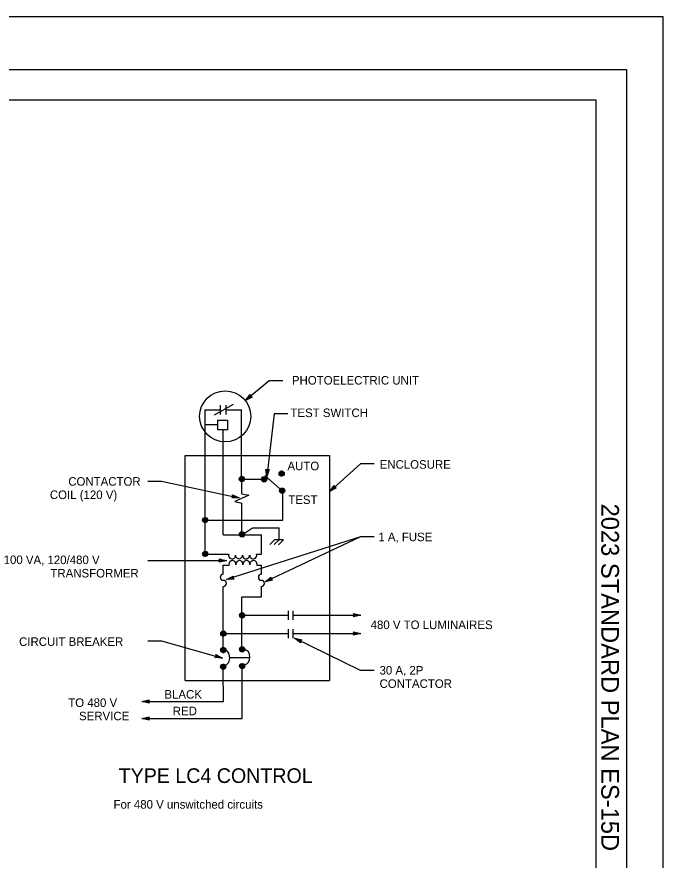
# Model space of a CAD drawing. Extents: x -894 to 866, y -472 to 714.
# Drawn here: x 337 to 866, y 23 to 714 of the extents above; entities that cross this region are included whole.
import ezdxf

# ---------------------------------------------------------------- set-up
doc = ezdxf.new("R2010")
doc.units = 0
for name, color, linetype in [('56 Stage 3 Anno', 7, 'Continuous'), ('57 Undefined', 7, 'Continuous'), ('60 Nongeo Data', 7, 'Continuous'), ('border_PLOTTING-ELEMENTS', 7, 'Continuous'), ('border_rw_22x34_Cut_Lines', 7, 'Continuous'), ('border_SHEET', 7, 'Continuous'), ('border_WITHIN-BORDER-anno', 7, 'Continuous')]:
    doc.layers.add(name, color=color, linetype=linetype)

msp = doc.modelspace()

# ---------------------------------------------------------------- linework, layer by layer
at = {"layer": '56 Stage 3 Anno'}
for p, q in [((523.96, 399.56), (527.85, 404.32)), ((529.5, 402.23), (523.96, 399.56)), ((529.11, 402.37), (525.04, 400.42)), ((525.05, 400.43), (527.89, 403.9)), ((526.13, 401.27), (527.96, 403.51)), ((528.7, 402.51), (526.13, 401.27)), ((527.22, 402.13), (528, 403.09)), ((528.35, 402.67), (527.22, 402.13)), ((527.85, 404.32), (527.85, 404.32)), ((527.85, 404.32), (528.04, 402.78)), ((528.04, 402.78), (529.5, 402.23)), ((529.5, 402.23), (529.5, 402.23)), ((523.96, 399.56), (523.96, 399.56)), ((541.49, 337.13), (540.68, 343.22)), ((540.68, 343.22), (540.68, 343.22)), ((540.68, 343.22), (541.93, 342.31)), ((541.61, 338.52), (541.02, 342.96)), ((541.73, 339.88), (541.35, 342.75)), ((543.34, 342.99), (541.49, 337.13)), ((542.96, 342.81), (541.61, 338.5)), ((541.85, 341.26), (541.68, 342.48)), ((542.59, 342.61), (541.73, 339.88)), ((542.23, 342.46), (541.85, 341.26)), ((541.93, 342.31), (543.34, 342.99)), ((543.34, 342.99), (543.34, 342.99)), ((541.49, 337.13), (541.49, 337.13)), ((593.02, 324.84), (596.52, 329.89)), ((598.33, 327.94), (593.02, 324.84)), ((593.02, 324.84), (593.02, 324.84)), ((597.93, 328.05), (594.03, 325.78)), ((594.04, 325.79), (596.59, 329.47)), ((595.05, 326.72), (596.69, 329.1)), ((597.51, 328.15), (595.05, 326.72)), ((596.06, 327.65), (596.77, 328.67)), ((597.15, 328.29), (596.06, 327.65)), ((596.52, 329.89), (596.52, 329.89)), ((596.52, 329.89), (596.83, 328.37)), ((596.83, 328.37), (598.33, 327.94)), ((598.33, 327.94), (598.33, 327.94)), ((512.84, 319.62), (513.87, 320.78)), ((518.98, 319.83), (512.84, 319.62)), ((512.84, 319.62), (512.84, 319.62)), ((517.61, 320.08), (513.14, 319.93)), ((513.87, 320.78), (513.33, 322.24)), ((513.33, 322.24), (513.33, 322.24)), ((513.33, 322.24), (518.98, 319.83)), ((516.27, 320.34), (513.37, 320.24)), ((513.48, 321.85), (517.63, 320.08)), ((513.64, 321.46), (516.27, 320.34)), ((514.91, 320.59), (513.67, 320.55)), ((513.75, 321.09), (514.91, 320.59)), ((518.98, 319.83), (518.98, 319.83)), ((618.1, 287.74), (540.17, 250.84)), ((503.34, 268.35), (502.57, 269.68)), ((502.57, 269.68), (502.57, 269.68)), ((502.57, 269.68), (508.46, 268.27)), ((502.78, 269.33), (507.1, 268.29)), ((508.46, 268.27), (444.19, 268.27)), ((502.53, 267.06), (503.34, 268.35)), ((508.46, 268.27), (502.53, 267.06)), ((502.53, 267.06), (502.53, 267.06)), ((507.09, 268.29), (502.77, 267.41)), ((505.74, 268.32), (502.95, 267.75)), ((503, 268.97), (505.74, 268.32)), ((503.17, 268.63), (504.38, 268.34)), ((504.38, 268.34), (503.18, 268.1)), ((508.46, 268.27), (508.46, 268.27)), ((508.58, 252.73), (513.99, 255.66)), ((513.99, 255.66), (513.58, 254.16)), ((513.99, 255.66), (513.99, 255.66)), ((514.72, 253.09), (508.58, 252.73)), ((508.58, 252.73), (508.58, 252.73)), ((514.42, 253.37), (509.91, 253.11)), ((509.92, 253.11), (513.86, 255.25)), ((511.24, 253.49), (513.79, 254.86)), ((514.09, 253.65), (511.24, 253.49)), ((512.57, 253.86), (513.66, 254.45)), ((513.83, 253.94), (512.57, 253.86)), ((513.58, 254.16), (514.72, 253.09)), ((514.72, 253.09), (514.72, 253.09)), ((540.17, 250.84), (544.9, 254.77)), ((546.12, 252.4), (540.17, 250.84)), ((540.17, 250.84), (540.17, 250.84)), ((545.76, 252.61), (541.4, 251.47)), ((541.41, 251.48), (544.85, 254.34)), ((542.63, 252.1), (544.85, 253.95)), ((545.39, 252.83), (542.63, 252.1)), ((543.86, 252.73), (544.81, 253.53)), ((545.08, 253.05), (543.86, 252.73)), ((544.9, 254.77), (544.79, 253.22)), ((544.79, 253.22), (546.12, 252.4)), ((544.9, 254.77), (544.9, 254.77)), ((546.12, 252.4), (546.12, 252.4)), ((569.03, 201.09), (564.24, 204.94)), ((564.24, 204.94), (564.24, 204.94)), ((564.24, 204.94), (570.21, 203.49)), ((568.99, 201.51), (565.48, 204.33)), ((565.49, 204.33), (569.84, 203.27)), ((568.94, 201.93), (566.72, 203.72)), ((566.72, 203.72), (569.53, 203.04)), ((568.94, 202.32), (567.96, 203.11)), ((567.96, 203.11), (569.16, 202.82)), ((570.21, 203.49), (568.9, 202.65)), ((568.9, 202.65), (569.03, 201.09)), ((569.03, 201.09), (569.03, 201.09)), ((570.21, 203.49), (570.21, 203.49)), ((499.04, 188.88), (500.19, 189.93)), ((505.17, 188.45), (499.04, 188.88)), ((499.04, 188.88), (499.04, 188.88)), ((503.84, 188.84), (499.37, 189.16)), ((502.52, 189.24), (499.64, 189.44)), ((500.19, 189.93), (499.8, 191.44)), ((499.8, 191.44), (499.8, 191.44)), ((499.8, 191.44), (505.17, 188.45)), ((499.91, 191.04), (503.85, 188.84)), ((501.2, 189.63), (499.96, 189.72)), ((500.03, 190.63), (502.52, 189.24)), ((500.1, 190.25), (501.2, 189.63)), ((505.17, 188.45), (505.17, 188.45))]:
    msp.add_line(p, q, dxfattribs=at)
for points in [[(554.5, 415.53), (543.36, 415.53), (523.96, 399.56)], [(558.75, 388.63), (547.61, 388.63), (541.49, 337.13)], [(629.24, 347.53), (618.1, 347.53), (593.02, 324.84)], [(444.19, 333.39), (455.33, 333.39), (518.98, 319.83)], [(629.24, 287.74), (618.1, 287.74), (508.58, 252.73)], [(444.19, 202.58), (455.33, 202.58), (505.17, 188.45)], [(629.24, 178.31), (618.1, 178.31), (564.24, 204.94)]]:
    msp.add_lwpolyline(points, dxfattribs=at)
at = {"layer": '57 Undefined'}
for p, q in [((551.55, 285.38), (551.55, 295.29)), ((547.88, 285.38), (543.94, 281.45)), ((551.55, 285.38), (547.63, 281.46)), ((555.22, 285.38), (551.13, 281.29))]:
    msp.add_line(p, q, dxfattribs=at)
msp.add_lwpolyline([(555.22, 285.38), (547.88, 285.38)], dxfattribs=at)
at = {"layer": '60 Nongeo Data'}
for p, q in [((498.74, 387.68), (514.14, 396.41)), ((503.46, 388.1), (503.46, 395.6)), ((508.16, 388.1), (508.16, 395.6)), ((490.83, 391.75), (503.38, 391.75)), ((490.96, 303.36), (490.88, 391.82)), ((508.12, 391.75), (520.98, 391.75)), ((520.89, 337.57), (520.89, 391.81)), ((490.97, 379.91), (501.33, 379.91)), ((505.79, 289.45), (505.73, 375.6)), ((551.51, 339.36), (553.89, 341.74)), ((551.51, 339.87), (553.86, 337.52)), ((551.55, 340.1), (553.15, 341.7)), ((551.56, 339.11), (553.11, 337.56)), ((551.65, 340.43), (554.43, 337.66)), ((551.66, 338.8), (554.45, 341.59)), ((551.91, 340.89), (554.88, 337.91)), ((551.92, 338.35), (554.9, 341.33)), ((552.25, 341.25), (555.25, 338.25)), ((552.27, 337.99), (555.26, 340.99)), ((552.67, 341.54), (555.53, 338.68)), ((552.7, 337.71), (555.54, 340.56)), ((553.2, 341.72), (555.71, 339.21)), ((553.23, 337.54), (555.71, 340.03)), ((553.88, 341.74), (555.74, 339.88)), ((553.92, 337.52), (555.74, 339.34)), ((518.95, 335.17), (521.06, 337.28)), ((518.95, 335.04), (520.97, 333.03)), ((519.02, 335.68), (521.61, 333.09)), ((519.04, 334.55), (521.68, 337.19)), ((519.18, 336.11), (520.13, 337.06)), ((519.22, 336.19), (522.11, 333.29)), ((519.25, 334.06), (522.17, 336.98)), ((519.3, 333.99), (519.92, 333.37)), ((519.52, 336.6), (522.53, 333.59)), ((519.56, 333.66), (522.57, 336.67)), ((519.9, 336.93), (522.85, 333.97)), ((519.95, 333.35), (522.88, 336.28)), ((520.37, 337.16), (523.08, 334.45)), ((520.44, 333.13), (523.11, 335.8)), ((520.96, 337.28), (523.2, 335.03)), ((521.04, 333.03), (523.21, 335.19)), ((521.09, 322.95), (521.09, 333.02)), ((521.78, 337.16), (523.09, 335.86)), ((521.93, 333.2), (523.03, 334.31)), ((523.17, 334.91), (537.14, 334.91)), ((537.18, 334.95), (539.28, 337.05)), ((537.19, 334.8), (539.19, 332.8)), ((537.25, 335.44), (539.83, 332.86)), ((537.26, 334.33), (539.9, 336.97)), ((537.42, 335.9), (538.34, 336.82)), ((537.45, 335.95), (540.34, 333.06)), ((537.48, 333.83), (540.4, 336.75)), ((537.55, 333.72), (538.12, 333.16)), ((537.74, 336.36), (540.75, 333.35)), ((537.79, 333.44), (540.8, 336.45)), ((538.12, 336.69), (541.08, 333.73)), ((538.18, 333.12), (541.11, 336.05)), ((538.59, 336.93), (541.31, 334.21)), ((538.66, 332.9), (541.34, 335.57)), ((539.18, 337.05), (541.43, 334.79)), ((539.27, 332.8), (541.44, 334.97)), ((553.98, 325.57), (539.95, 338.01)), ((540, 336.94), (541.32, 335.61)), ((540.14, 332.96), (541.27, 334.09)), ((551.86, 325.38), (553.8, 323.44)), ((551.87, 325.26), (554.28, 327.67)), ((551.9, 325.99), (553.56, 327.65)), ((551.91, 326.04), (554.46, 323.49)), ((552.03, 324.71), (554.83, 327.52)), ((552.1, 326.56), (554.98, 323.68)), ((552.29, 324.27), (555.28, 327.25)), ((552.39, 326.98), (555.39, 323.97)), ((552.64, 323.91), (555.64, 326.91)), ((552.76, 327.31), (555.73, 324.35)), ((553.08, 323.64), (555.91, 326.47)), ((553.22, 327.55), (555.97, 324.81)), ((553.62, 323.47), (556.08, 325.93)), ((553.8, 327.69), (556.1, 325.38)), ((554.32, 323.46), (556.09, 325.23)), ((554.59, 327.6), (556.02, 326.17)), ((552.46, 324.07), (552.53, 324)), ((554.56, 301.45), (554.56, 323.18)), ((521.09, 292.06), (521.09, 315.42)), ((488.84, 301.22), (490.69, 299.37)), ((488.85, 301.75), (490.69, 303.59)), ((488.87, 301.07), (491.37, 303.57)), ((488.87, 301.89), (491.38, 299.39)), ((489.05, 300.54), (491.9, 303.39)), ((489.05, 302.42), (491.91, 299.57)), ((489.33, 300.11), (492.33, 303.11)), ((489.33, 302.85), (492.33, 299.85)), ((489.69, 299.76), (492.67, 302.74)), ((489.7, 303.19), (492.67, 300.22)), ((490.14, 299.51), (492.93, 302.29)), ((490.15, 303.44), (492.93, 300.67)), ((490.7, 299.36), (493.08, 301.73)), ((490.71, 303.59), (493.07, 301.23)), ((490.98, 275.93), (490.96, 299.18)), ((491.46, 303.55), (493.03, 301.98)), ((491.46, 299.41), (493.03, 300.98)), ((493.21, 301.45), (554.56, 301.45)), ((519, 289.87), (521.11, 291.97)), ((519.01, 290.01), (521.3, 287.72)), ((519.09, 289.25), (521.73, 291.89)), ((519.14, 290.59), (521.88, 287.85)), ((519.23, 290.81), (520.18, 291.75)), ((519.3, 288.75), (522.22, 291.67)), ((519.38, 291.06), (522.35, 288.09)), ((519.61, 288.35), (522.62, 291.37)), ((519.71, 291.43), (522.72, 288.43)), ((520, 288.04), (522.94, 290.97)), ((520.13, 291.72), (523.01, 288.84)), ((520.49, 287.82), (523.16, 290.49)), ((520.64, 291.92), (523.2, 289.36)), ((521.3, 291.97), (523.25, 290.01)), ((522.5, 291.47), (522.78, 291.19)), ((523.08, 290.72), (529.74, 295.29)), ((529.74, 295.29), (551.55, 295.29)), ((505.79, 289.45), (519.04, 289.45)), ((519.1, 289.22), (520.51, 287.81)), ((521.1, 287.72), (523.26, 289.88)), ((521.98, 287.89), (523.09, 289)), ((523.25, 289.45), (537.09, 289.45)), ((537.09, 273.55), (537.09, 289.45)), ((488.94, 273.86), (491.13, 271.67)), ((488.95, 273.64), (491.24, 275.93)), ((489.03, 274.43), (490.44, 275.84)), ((489.05, 274.46), (491.73, 271.78)), ((489.08, 273.06), (491.82, 275.8)), ((489.1, 273), (490.26, 271.83)), ((489.27, 274.95), (492.21, 272.01)), ((489.32, 272.59), (492.28, 275.56)), ((489.59, 275.33), (492.6, 272.32)), ((489.65, 272.22), (492.66, 275.22)), ((489.99, 275.64), (492.91, 272.72)), ((490.07, 271.92), (492.95, 274.81)), ((490.49, 275.85), (493.12, 273.22)), ((490.58, 271.73), (493.14, 274.3)), ((491.12, 275.93), (493.2, 273.85)), ((491.24, 271.68), (493.19, 273.64)), ((492.06, 275.69), (492.95, 274.8)), ((492.42, 272.15), (492.73, 272.47)), ((493.17, 273.55), (510.21, 273.55)), ((533.11, 273.55), (537.09, 273.55)), ((505.81, 264.55), (510.56, 264.55)), ((505.81, 257.14), (505.81, 264.55)), ((533.35, 264.55), (537.1, 264.55)), ((537.1, 257.17), (537.1, 264.55)), ((505.85, 210.66), (505.82, 247.17)), ((537.12, 238.55), (537.11, 247.09)), ((521.13, 238.55), (537.12, 238.55)), ((521.14, 225.72), (521.13, 238.55)), ((519.13, 223.57), (521.25, 221.45)), ((519.14, 223.45), (521.39, 225.7)), ((519.22, 224.19), (521.87, 221.54)), ((519.25, 224.27), (520.57, 225.59)), ((519.26, 222.86), (521.98, 225.58)), ((519.35, 222.64), (520.33, 221.66)), ((519.44, 224.67), (522.36, 221.75)), ((519.49, 222.39), (522.45, 225.34)), ((519.75, 225.07), (522.76, 222.06)), ((519.82, 222.01), (522.83, 225.02)), ((520.14, 225.38), (523.07, 222.45)), ((520.23, 221.71), (523.12, 224.61)), ((520.63, 225.61), (523.29, 222.94)), ((520.74, 221.51), (523.33, 224.1)), ((521.16, 197.91), (521.14, 221.41)), ((521.24, 225.7), (523.39, 223.55)), ((521.38, 221.45), (523.39, 223.45)), ((522.13, 225.52), (523.21, 224.44)), ((522.43, 221.8), (523.04, 222.4)), ((523.4, 223.55), (559.14, 223.55)), ((559.14, 219.8), (559.14, 227.3)), ((563.14, 219.8), (563.14, 227.3)), ((563.14, 223.55), (618.5, 223.55)), ((613.3, 223.55), (612.5, 224.89)), ((612.5, 224.89), (612.5, 224.89)), ((612.5, 224.89), (618.5, 223.55)), ((618.5, 223.55), (612.5, 222.22)), ((612.5, 222.22), (613.3, 223.55)), ((612.5, 222.22), (612.5, 222.22)), ((612.72, 224.53), (617.12, 223.55)), ((617.11, 223.54), (612.74, 222.58)), ((615.74, 223.55), (612.91, 222.92)), ((612.95, 224.17), (615.74, 223.55)), ((613.13, 223.83), (614.36, 223.55)), ((614.36, 223.55), (613.15, 223.28)), ((618.5, 223.55), (618.5, 223.55)), ((503.75, 208.68), (505.95, 206.49)), ((503.76, 208.53), (505.96, 210.74)), ((503.86, 209.28), (506.55, 206.59)), ((503.87, 207.94), (506.56, 210.63)), ((503.9, 209.38), (505.11, 210.6)), ((503.9, 207.83), (505.1, 206.63)), ((504.09, 207.46), (507.04, 210.4)), ((504.09, 209.76), (507.03, 206.82)), ((504.41, 210.15), (507.42, 207.14)), ((504.41, 207.07), (507.42, 210.08)), ((504.81, 210.45), (507.72, 207.54)), ((504.82, 206.77), (507.73, 209.68)), ((505.31, 210.66), (507.93, 208.04)), ((505.32, 206.56), (507.94, 209.18)), ((505.94, 210.74), (508.01, 208.67)), ((505.95, 206.49), (508.01, 208.55)), ((506.9, 210.49), (507.75, 209.64)), ((506.94, 206.77), (507.73, 207.56)), ((508.01, 208.55), (559.14, 208.55)), ((559.14, 204.8), (559.14, 212.3)), ((563.14, 204.8), (563.14, 212.3)), ((563.14, 208.55), (618.5, 208.55)), ((613.3, 208.55), (612.5, 209.89)), ((612.5, 209.89), (612.5, 209.89)), ((612.5, 209.89), (618.5, 208.55)), ((618.5, 208.55), (612.5, 207.22)), ((612.5, 207.22), (613.3, 208.55)), ((612.5, 207.22), (612.5, 207.22)), ((612.72, 209.53), (617.12, 208.55)), ((617.11, 208.54), (612.74, 207.58)), ((615.74, 208.55), (612.91, 207.92)), ((612.95, 209.17), (615.74, 208.55)), ((613.13, 208.83), (614.36, 208.55)), ((614.36, 208.55), (613.15, 208.28)), ((618.5, 208.55), (618.5, 208.55)), ((505.86, 197.21), (505.85, 206.39)), ((503.74, 194.95), (505.99, 197.2)), ((503.74, 195.11), (505.91, 192.95)), ((503.84, 195.72), (506.51, 193.05)), ((503.86, 195.78), (505.17, 197.09)), ((503.86, 194.37), (506.58, 197.08)), ((503.91, 194.24), (505.03, 193.12)), ((504.06, 196.21), (507, 193.27)), ((504.1, 193.89), (507.05, 196.85)), ((504.38, 196.6), (507.39, 193.59)), ((504.42, 193.51), (507.43, 196.52)), ((504.78, 196.9), (507.7, 193.99)), ((504.83, 193.22), (507.73, 196.11)), ((505.27, 197.12), (507.91, 194.48)), ((505.34, 193.02), (507.93, 195.61)), ((505.89, 197.21), (508, 195.1)), ((505.98, 192.95), (507.99, 194.96)), ((506.82, 196.98), (507.77, 196.04)), ((507.04, 193.3), (507.65, 193.91)), ((519.11, 195.54), (521.39, 197.82)), ((519.11, 195.55), (521.09, 193.57)), ((519.17, 196.2), (521.75, 193.62)), ((519.21, 196.34), (520.59, 197.72)), ((519.24, 194.96), (521.97, 197.69)), ((519.36, 196.71), (522.26, 193.82)), ((519.48, 194.49), (522.44, 197.45)), ((519.51, 194.44), (519.99, 193.97)), ((519.66, 197.12), (522.67, 194.12)), ((519.81, 194.11), (522.81, 197.12)), ((520.04, 197.45), (522.99, 194.5)), ((520.22, 193.82), (523.11, 196.7)), ((520.5, 197.69), (523.23, 194.96)), ((520.73, 193.63), (523.3, 196.19)), ((521.09, 197.82), (523.36, 195.55)), ((521.38, 193.57), (523.36, 195.54)), ((521.89, 197.72), (523.26, 196.35)), ((522.5, 193.98), (522.94, 194.42)), ((527.55, 188.77), (511.4, 188.77)), ((503.68, 181.33), (505.71, 179.31)), ((503.7, 181.22), (506.03, 183.55)), ((503.75, 181.99), (505.26, 183.49)), ((503.75, 181.98), (506.35, 179.38)), ((503.83, 180.65), (506.6, 183.41)), ((503.95, 182.48), (506.85, 179.58)), ((504.01, 180.31), (504.68, 179.63)), ((504.08, 180.19), (507.05, 183.16)), ((504.25, 182.89), (507.26, 179.88)), ((504.42, 179.82), (507.43, 182.83)), ((504.64, 183.21), (507.59, 180.26)), ((504.84, 179.54), (507.71, 182.4)), ((505.11, 183.45), (507.82, 180.73)), ((505.37, 179.35), (507.89, 181.88)), ((505.7, 183.56), (507.94, 181.32)), ((506.03, 179.32), (507.93, 181.21)), ((506.53, 183.44), (507.82, 182.15)), ((519.24, 182.1), (521.24, 184.1)), ((519.24, 181.86), (521.25, 179.85)), ((519.3, 181.46), (521.89, 184.04)), ((519.3, 182.51), (521.89, 179.91)), ((519.5, 180.95), (522.39, 183.84)), ((519.5, 183.01), (522.4, 180.11)), ((519.58, 180.81), (520.19, 180.2)), ((519.6, 183.17), (520.17, 183.74)), ((519.8, 180.54), (522.81, 183.55)), ((519.8, 183.42), (522.81, 180.41)), ((520.17, 180.21), (523.13, 183.16)), ((520.18, 183.75), (523.13, 180.79)), ((520.65, 183.98), (523.37, 181.26)), ((520.65, 179.97), (523.37, 182.69)), ((521.2, 139.15), (521.17, 179.77)), ((521.23, 179.85), (523.49, 182.11)), ((521.24, 184.1), (523.49, 181.85)), ((522.05, 183.99), (523.38, 182.67)), ((522.05, 179.96), (523.38, 181.29)), ((505.89, 153.03), (505.87, 179.29)), ((439.1, 153.03), (445.1, 154.34)), ((445.09, 151.67), (439.1, 153.03)), ((439.1, 153.03), (439.1, 153.03)), ((439.1, 153.03), (505.89, 153.03)), ((444.88, 152.03), (440.48, 153.03)), ((440.49, 153.03), (444.87, 153.98)), ((441.86, 153.02), (444.69, 153.64)), ((444.65, 152.39), (441.86, 153.02)), ((443.24, 153.02), (444.45, 153.28)), ((444.47, 152.74), (443.24, 153.02)), ((445.1, 154.34), (444.3, 153.02)), ((444.3, 153.02), (445.09, 151.67)), ((445.1, 154.34), (445.1, 154.34)), ((445.09, 151.67), (445.09, 151.67)), ((439.1, 139.15), (445.1, 140.46)), ((439.1, 139.15), (521.2, 139.15)), ((445.09, 137.79), (439.1, 139.15)), ((439.1, 139.15), (439.1, 139.15)), ((444.88, 138.14), (440.48, 139.14)), ((440.49, 139.15), (444.87, 140.1)), ((441.86, 139.14), (444.69, 139.75)), ((444.65, 138.5), (441.86, 139.14)), ((443.24, 139.13), (444.45, 139.39)), ((444.47, 138.85), (443.24, 139.13)), ((445.1, 140.46), (444.3, 139.13)), ((444.3, 139.13), (445.09, 137.79)), ((445.1, 140.46), (445.1, 140.46)), ((445.09, 137.79), (445.09, 137.79))]:
    msp.add_line(p, q, dxfattribs=at)
msp.add_lwpolyline([(501.33, 375.54), (501.33, 383.37), (509.31, 383.37), (509.31, 375.54)], close=True, dxfattribs=at)
for points in [[(474.64, 354.45), (592.85, 354.45)], [(474.65, 170.07), (474.64, 354.45)], [(592.85, 354.45), (592.86, 170.07)], [(521.09, 322.95), (526.86, 321.91), (515.26, 316.87), (521.09, 315.42)], [(474.65, 170.07), (592.86, 170.07)]]:
    msp.add_lwpolyline(points, dxfattribs=at)
for centre, radius in [((507.39, 386.44), 20.9), ((553.62, 339.63), 2.13), ((521.08, 335.15), 2.13), ((539.31, 334.92), 2.13), ((553.98, 325.57), 2.13), ((490.96, 301.48), 2.13), ((521.13, 289.84), 2.13), ((491.07, 273.8), 2.13), ((521.26, 223.57), 2.13), ((505.88, 208.61), 2.13), ((505.87, 195.08), 2.13), ((521.23, 195.69), 2.13), ((505.81, 181.44), 2.13), ((521.36, 181.98), 2.13)]:
    msp.add_circle(centre, radius, dxfattribs=at)
for centre, radius, start, end in [((513.04, 272.68), 2.89, 163.94922, 4.1846), ((518.78, 272.73), 2.89, 176.78781, 3.2119), ((524.56, 272.68), 2.89, 175.81254, 4.1846), ((530.34, 272.63), 2.89, 174.83741, 17.0647), ((513.37, 265.41), 2.89, 351.89611, 197.0647), ((519.1, 265.46), 2.89, 350.90883, 189.08797), ((524.79, 265.46), 2.89, 350.90883, 189.08797), ((530.57, 265.46), 2.89, 343.94545, 189.08797), ((505.85, 254.66), 2.5, 90, 270), ((537.1, 254.67), 2.5, 90, 270), ((505.85, 249.68), 2.5, 270, 90), ((537.1, 249.68), 2.5, 270, 90)]:
    msp.add_arc(centre, radius, start, end, dxfattribs=at)
for centre, end_param in [((507.14, 188.98), 5.983436), ((523.58, 189.27), 6.283185)]:
    msp.add_ellipse(centre, major_axis=(-0.11, 6.01), ratio=0.672474, start_param=3.141593, end_param=end_param, dxfattribs=at)
at = {"layer": 'border_PLOTTING-ELEMENTS'}
for points in [[(-894.04, -472.44), (865.96, -472.44), (865.96, 713.56), (-894.04, 713.56)], [(-864.04, 670.56), (835.96, 670.56), (835.96, -429.44), (-864.04, -429.44)]]:
    msp.add_lwpolyline(points, close=True, dxfattribs=at)
at = {"layer": 'border_rw_22x34_Cut_Lines'}
msp.add_lwpolyline([(-864.04, 670.56), (835.96, 670.56), (835.96, -429.44), (-864.04, -429.44)], close=True, dxfattribs=at)
at = {"layer": 'border_SHEET'}
for p, q in [((-814.04, 645.56), (810.96, 645.56)), ((810.96, 645.56), (810.96, -404.44))]:
    msp.add_line(p, q, dxfattribs=at)

# ---------------------------------------------------------------- texts
at = {"layer": '57 Undefined'}
for s, height, p in [('PHOTOELECTRIC UNIT', 7, (562.05, 412.48)), ('TEST SWITCH', 7, (560.86, 385.85)), ('AUTO', 7, (558.37, 342.34)), ('ENCLOSURE', 7, (633.88, 343.58)), ('CONTACTOR', 7, (378.92, 329.67)), ('COIL (120 V)', 7, (363.87, 318.74)), ('TEST', 7, (559.06, 314.7)), ('1 A, FUSE', 7, (632.78, 284.24)), ('100 VA, 120/480 V', 7, (326.01, 265.48)), ('TRANSFORMER', 7, (364.32, 254.54)), ('480 V TO LUMINAIRES', 7, (626.48, 212.26)), ('CIRCUIT BREAKER', 7, (338.66, 198.48)), ('30 A, 2P', 7, (633.79, 175.05)), ('CONTACTOR', 7, (633.79, 164.12)), ('BLACK', 7, (457.66, 155.34)), ('TO 480 V', 7, (378.9, 148.53)), ('RED', 7, (464.5, 141.68)), ('SERVICE', 7, (387.77, 137.59)), ('TYPE LC4 CONTROL', 12.0078, (420.21, 86.26)), ('For 480 V unswitched circuits', 7, (416.01, 65.22))]:
    msp.add_text(s, height=height, dxfattribs=at).set_placement(p)
at = {"layer": 'border_WITHIN-BORDER-anno'}
msp.add_text('2023 STANDARD PLAN ES-15D', height=14.5, rotation=270, dxfattribs=at).set_placement((815.33, 315))

doc.saveas('drawing.dxf')
